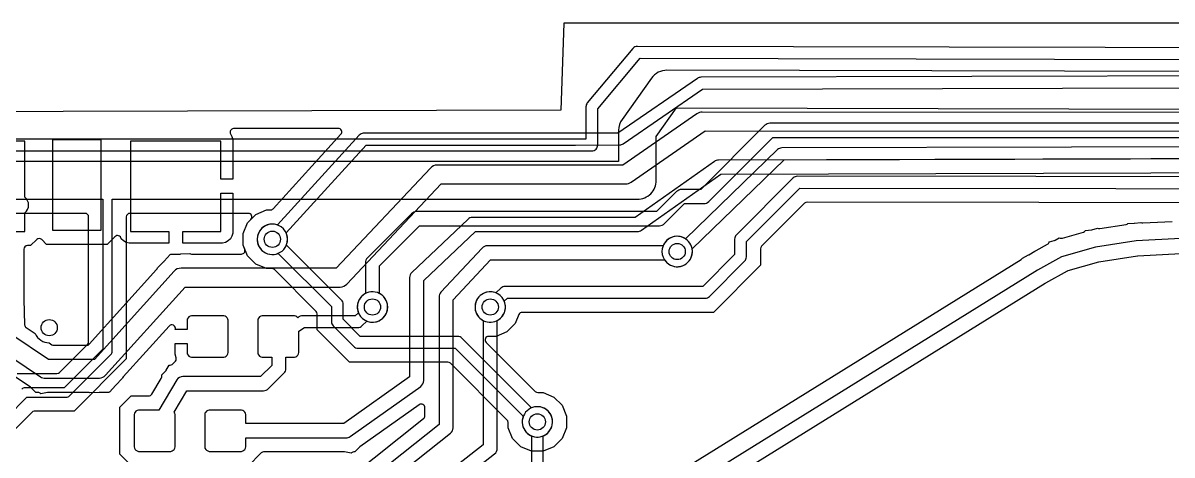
# Model space of a CAD drawing. Header units: millimetres. Extents: x 2.1 to 97.9, y 0.8 to 28.7.
# Drawn here: x 21.67 to 46.45, y 19.35 to 28.67 of the extents above; entities that cross this region are included whole.
import ezdxf

# ---------------------------------------------------------------- set-up
doc = ezdxf.new("R2010")
doc.units = ezdxf.units.MM

msp = doc.modelspace()

# ---------------------------------------------------------------- linework, layer by layer
at = {"layer": '16_copper'}
for points in [[(61.818, 28.099), (34.925, 28.162, 0.222506), (34.828, 28.117), (33.843, 26.942, 0.176138), (33.814, 26.86), (33.814, 26.162), (17.084, 26.162)], [(17.018, 25.908), (33.941, 25.908, 0.414214), (34.068, 26.035), (34.068, 26.814), (34.984, 27.908), (61.786, 27.845)], [(61.279, 27.584), (35.561, 27.648, 0.242866), (35.229, 27.478), (34.594, 26.589, 0.156294), (34.519, 26.353), (34.519, 25.679), (20.149, 25.679, 0.000779)], [(20.9, 19.74), (21.759, 20.599), (22.606, 20.599, 0.198912), (22.678, 20.629), (23.567, 21.518, 0.198912), (23.597, 21.59), (23.597, 24.867), (34.925, 24.867, 0.414214), (35.331, 25.273), (35.331, 26.222), (35.769, 26.835), (61.153, 26.772, 0.995419)], [(50.355, 26.505), (37.782, 26.505, 0.198912), (37.675, 26.46), (36.291, 25.076), (35.878, 25.076, 0.198912), (35.77, 25.032), (35.338, 24.6), (30.163, 24.6, 0.198912), (30.055, 24.555), (29.102, 23.603, 0.198912), (29.058, 23.495), (29.058, 22.833, 0.987272), (29.355, 22.248), (29.392, 22.27, 0.568841), (29.362, 22.833), (29.362, 23.432), (30.226, 24.295), (35.401, 24.295, 0.198912), (35.509, 24.34), (35.941, 24.771), (36.354, 24.771, 0.198912), (36.462, 24.816), (37.846, 26.2), (50.355, 26.2)], [(61.72, 21.266), (60.444, 22.906), (60.382, 25.188, 0.184339), (60.348, 25.271), (59.871, 25.776, 0.359212), (59.724, 25.902), (50.617, 26.029, 0.151437), (50.53, 26.003), (38.036, 25.972, 0.19426), (37.948, 25.936), (35.964, 24.012, 0.999638), (35.6, 23.466), (35.637, 23.445, 0.612993), (36.105, 23.795), (38.088, 25.718), (50.532, 25.749), (50.539, 25.744, 0.127644), (50.612, 25.724), (59.691, 25.597), (60.13, 25.132), (60.192, 22.858, 0.159808), (60.218, 22.783), (61.558, 21.061, 0.232857)], [(58.928, 25.337), (38.374, 25.362, 0.199232), (38.284, 25.325), (37.058, 24.098, 0.198912), (37.02, 24.008), (37.02, 23.675), (36.333, 22.987), (32.068, 22.987, 0.198912), (31.978, 22.95), (31.874, 22.846), (31.855, 22.853), (31.814, 22.864), (31.771, 22.87), (31.729, 22.87), (31.686, 22.864), (31.645, 22.853), (31.605, 22.837), (31.568, 22.815), (31.534, 22.789), (31.503, 22.759), (31.477, 22.725), (31.456, 22.688), (31.439, 22.648), (31.428, 22.607), (31.423, 22.564), (31.423, 22.521), (31.428, 22.478), (31.439, 22.437), (31.456, 22.397), (31.477, 22.36), (31.503, 22.326), (31.534, 22.296), (31.568, 22.27), (31.605, 22.248), (31.645, 22.232), (31.686, 22.221), (31.729, 22.215), (31.771, 22.215), (31.814, 22.221, 0.471237), (32.053, 22.666), (32.12, 22.733), (36.386, 22.733, 0.198912), (36.475, 22.77), (37.237, 23.532, 0.198912), (37.275, 23.622), (37.275, 23.955), (38.427, 25.108), (58.872, 25.083)], [(20.149, 24.867), (23.393, 24.867), (23.393, 21.632), (22.564, 20.803), (21.717, 20.803, 0.198912), (21.645, 20.773)], [(58.569, 24.778), (38.585, 24.803, 0.199232), (38.531, 24.781), (37.602, 23.852, 0.198912), (37.579, 23.798), (37.579, 23.443), (36.564, 22.428), (32.438, 22.428, 0.303351), (32.367, 22.381), (32.286, 22.184), (32.108, 22.007), (31.876, 21.91), (31.716, 21.91, 0.668179), (31.662, 21.78), (32.722, 20.721, 0.198912), (32.776, 20.698), (32.892, 20.698), (33.124, 20.602), (33.302, 20.424), (33.398, 20.192), (33.398, 19.94), (33.302, 19.708), (33.124, 19.53), (32.892, 19.434), (32.64, 19.434), (32.408, 19.53), (32.23, 19.708), (32.134, 19.94), (32.134, 20.056, 0.198912), (32.111, 20.11), (30.892, 21.329, 0.198912), (30.838, 21.352), (28.717, 21.352), (28.019, 22.049), (28.019, 22.393, 0.198912), (27.997, 22.447), (27.095, 23.348, 0.198912), (27.041, 23.371), (26.925, 23.371), (26.693, 23.467), (26.515, 23.645), (26.419, 23.877), (26.419, 24.129), (26.515, 24.361), (26.586, 24.432, 0.668179), (26.532, 24.562), (23.978, 24.562, 0.414214), (23.901, 24.486), (23.901, 21.422), (22.774, 20.295), (21.917, 20.295, 0.198912), (21.863, 20.272), (20.996, 19.406)], [(21.549, 21.107), (22.406, 21.107, 0.198912), (22.46, 21.13), (23.066, 21.736, 0.198912), (23.089, 21.79), (23.089, 24.486, 0.414214), (23.012, 24.562), (20.15, 24.562, 0.000779)], [(33.526, 17.566), (43.203, 23.57, 0.099323), (43.227, 23.593), (43.36, 23.667, 0.012001), (43.363, 23.669), (43.492, 23.749, 0.110517), (43.524, 23.758), (43.77, 23.895, 0.08491), (43.789, 23.911), (43.799, 23.924), (43.812, 23.948), (43.914, 23.977, 0.056781), (43.93, 23.984), (44.022, 24.035, 0.22773), (44.09, 24.028), (44.546, 24.159, 0.134619), (44.587, 24.189), (44.714, 24.208, 0.033004), (44.724, 24.21), (44.846, 24.245, 0.174583), (44.897, 24.235), (45.462, 24.32, 0.124735), (45.502, 24.34), (45.639, 24.347, 0.024198), (45.646, 24.347), (45.781, 24.367, 0.150845), (45.824, 24.356), (46.458, 24.389, 0.122318)], [(46.644, 23.686), (45.717, 23.638, 0.024198), (45.71, 23.638), (44.875, 23.513, 0.033004), (44.865, 23.511), (44.205, 23.321, 0.056781), (44.189, 23.314), (43.723, 23.055, 0.012001), (43.72, 23.053), (33.766, 16.879, 0.016813)]]:
    msp.add_lwpolyline(points, format="xyb", dxfattribs=at)
msp.add_lwpolyline([(32.83, 19.744, 1), (32.702, 20.388), (32.661, 20.377), (32.642, 20.369), (31.139, 21.873, 0.198912), (31.049, 21.91), (28.948, 21.91), (28.578, 22.281), (28.578, 22.603, 0.198912), (28.541, 22.693), (27.354, 23.879, 0.965066), (26.757, 24.148), (26.74, 24.108, 0.642766), (27.175, 23.7), (28.324, 22.551), (28.324, 22.228, 0.198912), (28.361, 22.138), (28.806, 21.693, 0.198912), (28.896, 21.656), (30.996, 21.656), (32.463, 20.19), (32.455, 20.171), (32.444, 20.13), (32.439, 20.087), (32.439, 20.045), (32.444, 20.002), (32.455, 19.961), (32.472, 19.921), (32.493, 19.884), (32.519, 19.85), (32.55, 19.819), (32.584, 19.793), (32.621, 19.772), (32.661, 19.755), (32.702, 19.744), (32.745, 19.739), (32.787, 19.739)], format="xyb", close=True, dxfattribs=at)
at = {"layer": '1_copper'}
for points in [[(29.011, 26.288, 0.193859), (28.926, 26.248), (27.161, 24.312, 0.943302), (26.906, 23.709), (26.946, 23.692, 0.659307), (27.348, 24.141), (29.076, 26.035), (33.592, 26.035, 0.001083), (33.592, 26.035), (34.545, 26.039, 0.150845), (34.617, 26.062), (36.33, 27.242), (59.612, 27.305), (61.829, 24.66, 0.944634), (62.393, 24.328), (62.415, 24.365, 0.65825), (62.024, 24.823), (59.768, 27.514, 0.222514), (59.671, 27.559), (36.29, 27.495, 0.15126), (36.218, 27.473), (34.505, 26.293), (33.591, 26.289), (29.02, 26.289)], [(23.993, 26.121), (23.993, 24.171), (24.816, 24.171), (24.816, 23.917), (23.96, 23.917), (23.895, 23.934), (23.837, 23.968), (23.79, 24.015, 0.627212), (23.654, 24.059), (23.486, 23.892), (22.183, 23.892), (22.076, 23.999, 0.414214), (21.968, 23.999), (21.835, 23.866), (21.768, 23.866, 0.414214), (21.692, 23.79), (21.692, 22.716, 0.007352), (21.692, 22.714), (21.708, 22.16, 0.242964), (21.742, 22.099), (21.937, 21.969, 0.29812), (22.235, 21.771), (22.296, 21.73, 0.148069), (22.338, 21.717), (23.045, 21.717, 0.212149), (23.101, 21.742), (24.555, 23.351, 0.112807), (24.572, 23.386), (24.713, 23.526, 0.012708), (24.715, 23.529), (24.849, 23.677, 0.064978), (24.869, 23.685), (25.068, 23.685, 0.012699), (25.072, 23.686), (25.27, 23.696, 0.128957), (25.307, 23.685), (26.384, 23.685, 0.534518), (26.455, 23.791), (26.419, 23.877), (26.419, 24.129), (26.515, 24.361), (26.693, 24.539), (26.925, 24.635), (27.009, 24.635, 0.210928), (27.066, 24.66), (28.53, 26.266, 0.652474), (28.473, 26.393), (26.214, 26.388, 0.576571), (26.148, 26.274), (26.18, 26.219), (26.197, 26.154), (26.197, 25.298), (25.943, 25.298), (25.943, 26.121)], [(24.887, 19.439), (24.913, 19.453), (24.933, 19.474), (24.948, 19.499), (24.956, 19.527), (24.956, 20.224), (24.948, 20.252), (24.933, 20.277), (24.931, 20.279), (25.208, 20.739), (26.86, 20.739, 0.198912), (26.968, 20.784), (27.298, 21.113, 0.198912), (27.343, 21.221), (27.343, 21.463), (27.526, 21.463), (27.554, 21.471), (27.58, 21.485), (27.6, 21.506), (27.615, 21.531), (27.623, 21.559), (27.623, 22.025), (27.745, 22.098), (28.893, 22.098, 0.198912), (28.982, 22.135), (29.086, 22.239, 0.965066), (29.355, 22.837), (29.315, 22.853, 0.642766), (28.907, 22.419), (28.84, 22.352), (27.71, 22.352, 0.233855), (27.6, 22.309), (27.58, 22.33), (27.554, 22.344), (27.526, 22.352), (26.83, 22.352), (26.802, 22.344), (26.776, 22.33), (26.756, 22.309), (26.741, 22.284), (26.734, 22.256), (26.734, 21.559), (26.741, 21.531), (26.756, 21.506), (26.776, 21.485), (26.802, 21.471), (26.83, 21.463), (27.038, 21.463), (27.038, 21.284), (26.797, 21.044), (25.122, 21.044, 0.263274), (24.991, 20.97), (24.6, 20.32), (24.163, 20.32), (24.135, 20.312), (24.109, 20.298), (24.089, 20.277), (24.074, 20.252), (24.067, 20.224), (24.067, 19.527), (24.074, 19.499), (24.089, 19.474), (24.109, 19.453), (24.135, 19.439), (24.163, 19.431), (24.859, 19.431)]]:
    msp.add_lwpolyline(points, format="xyb", close=True, dxfattribs=at)
for points in [[(62.075, 22.936), (59.151, 26.656, 0.229961), (58.992, 26.734), (36.322, 26.746, 0.152694), (36.206, 26.71), (34.608, 25.603), (30.607, 25.603, 0.206567), (30.459, 25.539), (28.424, 23.381), (25.082, 23.381, 0.212148), (24.932, 23.314), (23.214, 21.412), (22.223, 21.412), (21.409, 21.955)], [(21.096, 21.675), (22.049, 21.04, 0.14807), (22.162, 21.006), (23.305, 21.006), (23.32, 21.007, 0.192524), (23.455, 21.073), (25.173, 22.974), (28.512, 22.974, 0.206567), (28.659, 23.038), (30.695, 25.197), (34.671, 25.197, 0.152553), (34.787, 25.233), (36.385, 26.34), (58.893, 26.327), (61.816, 22.607, 0.230107)], [(21.387, 24.171), (21.709, 24.171), (21.709, 24.575, 0.516001), (21.709, 24.908), (21.709, 26.121), (20.659, 26.121)], [(57.658, 25.775), (36.671, 25.711, 0.154657), (36.583, 25.683), (34.876, 24.473), (31.369, 24.473, 0.191901), (31.264, 24.431), (30.058, 23.288, 0.205943), (30.01, 23.178), (30.01, 21.034), (28.59, 20.028), (26.48, 20.028), (26.48, 20.224), (26.472, 20.252), (26.457, 20.277), (26.437, 20.298), (26.411, 20.312), (26.383, 20.32), (25.687, 20.32), (25.659, 20.312), (25.633, 20.298), (25.613, 20.277), (25.598, 20.252), (25.591, 20.224), (25.591, 19.527), (25.598, 19.499), (25.613, 19.474), (25.633, 19.453), (25.659, 19.439), (25.687, 19.431), (26.383, 19.431), (26.411, 19.439), (26.437, 19.453), (26.457, 19.474), (26.472, 19.499), (26.48, 19.527), (26.48, 19.723), (28.639, 19.723, 0.155306), (28.727, 19.751), (30.251, 20.831, 0.243259), (30.315, 20.955), (30.315, 23.112), (31.43, 24.168), (34.925, 24.168, 0.155434), (35.013, 24.196), (36.72, 25.406), (57.595, 25.47)], [(28.416, 17.851), (30.892, 19.82, 0.228662), (30.95, 19.939), (30.95, 22.698), (31.753, 23.559), (35.5, 23.559), (35.508, 23.559), (35.509, 23.557), (35.536, 23.523, 1), (36.029, 23.955), (35.999, 23.986, 0.453094), (35.509, 23.921), (35.488, 23.884), (35.479, 23.863), (31.687, 23.863, 0.207887), (31.575, 23.815), (30.686, 22.862, 0.189968), (30.645, 22.758), (30.645, 20.013), (28.268, 18.123)], [(46.644, 23.686), (45.717, 23.638, 0.024198), (45.71, 23.638), (44.875, 23.513, 0.033004), (44.865, 23.511), (44.205, 23.321, 0.056781), (44.189, 23.314), (43.723, 23.055, 0.012001), (43.72, 23.053), (33.766, 16.879, 0.016813)], [(27.462, 15.945), (31.844, 19.374, 0.230652), (31.902, 19.495), (31.902, 22.252, 0.987272), (31.605, 22.837), (31.568, 22.815, 0.568841), (31.598, 22.252), (31.598, 19.569), (27.316, 16.218)], [(24.005, 19.126), (23.762, 19.37), (23.762, 20.381), (24.005, 20.625), (24.385, 20.625, 0.263274), (24.45, 20.662), (24.653, 21, 0.136098), (24.664, 21.039), (24.664, 21.081), (24.752, 21.168, 0.061159), (24.763, 21.183), (24.827, 21.289, 0.26583), (24.903, 21.319), (24.944, 21.36, 0.331126), (24.977, 21.445), (24.956, 21.526), (24.956, 21.755), (25.21, 21.755), (25.21, 21.559), (25.217, 21.531), (25.232, 21.506), (25.252, 21.485), (25.278, 21.471), (25.306, 21.463), (26.002, 21.463), (26.03, 21.471), (26.056, 21.485), (26.076, 21.506), (26.091, 21.531), (26.099, 21.559), (26.099, 22.256), (26.091, 22.284), (26.076, 22.309), (26.056, 22.33), (26.03, 22.344), (26.002, 22.352), (25.306, 22.352), (25.278, 22.344), (25.252, 22.33), (25.232, 22.309), (25.217, 22.284), (25.21, 22.256), (25.21, 22.06), (24.956, 22.06, 0.790963), (24.823, 22.132), (23.832, 21.035, 0.112801), (23.815, 21.001), (23.674, 20.86, 0.012708), (23.672, 20.858), (23.538, 20.71, 0.064978), (23.518, 20.701), (23.319, 20.701, 0.012699), (23.315, 20.701), (23.117, 20.691, 0.128957), (23.08, 20.701), (22.219, 20.701, 0.049389), (22.204, 20.7), (22.055, 20.67, 0.227371), (21.993, 20.7), (21.986, 20.701, 0.080893), (21.951, 20.701), (21.843, 20.809, 0.049389), (21.832, 20.818), (21.082, 21.318, 0.085764)], [(28.183, 18.444), (30.312, 20.137, 0.228658), (30.34, 20.196), (30.34, 20.373, 0.60867), (30.22, 20.435), (28.94, 19.529, 0.042304), (28.93, 19.52), (28.828, 19.418, 0.14933), (28.783, 19.414), (28.774, 19.409, 0.075431), (28.748, 19.393), (28.606, 19.417, 0.042303), (28.593, 19.418), (26.86, 19.418, 0.254294), (26.795, 19.381), (26.541, 19.126)], [(32.899, 17.558), (32.894, 19.765, 0.96385), (32.661, 20.377), (32.621, 20.36, 0.643658), (32.64, 19.764), (32.645, 17.619)]]:
    msp.add_lwpolyline(points, format="xyb", dxfattribs=at)
for points in [[(23.36, 26.146), (22.31, 26.146), (22.31, 24.196), (23.36, 24.196)], [(25.121, 23.917), (25.121, 24.171), (25.943, 24.171), (25.943, 24.994), (26.197, 24.994), (26.197, 24.138), (26.18, 24.073), (26.146, 24.015), (26.099, 23.968), (26.041, 23.934), (25.977, 23.917)]]:
    msp.add_lwpolyline(points, close=True, dxfattribs=at)
at = {"layer": 'drills_via_1_16'}
for centre in [(27.051, 24.003), (35.782, 23.739), (29.21, 22.543), (31.75, 22.543), (22.238, 22.098), (32.766, 20.066)]:
    msp.add_circle(centre, 0.175, dxfattribs=at)
at = {"layer": 'holes'}
msp.add_lwpolyline([(46.644, 24.017), (45.68, 23.967), (44.8, 23.836), (44.069, 23.625), (43.554, 23.339), (33.581, 17.152), (33.051, 16.772), (32.68, 16.328), (32.459, 15.847), (32.379, 15.352), (32.379, 15.352), (32.431, 14.869), (32.605, 14.422), (32.891, 14.035), (33.281, 13.735), (41.927, 8.25), (43.263, 7.554), (44.592, 7.086), (45.903, 6.838), (47.188, 6.799)], dxfattribs=at)
at = {"layer": 'outline'}
msp.add_lwpolyline([(73.765, 28.666), (33.336, 28.666), (33.269, 26.786), (17.162, 26.747)], dxfattribs=at)

doc.saveas('drawing.dxf')
